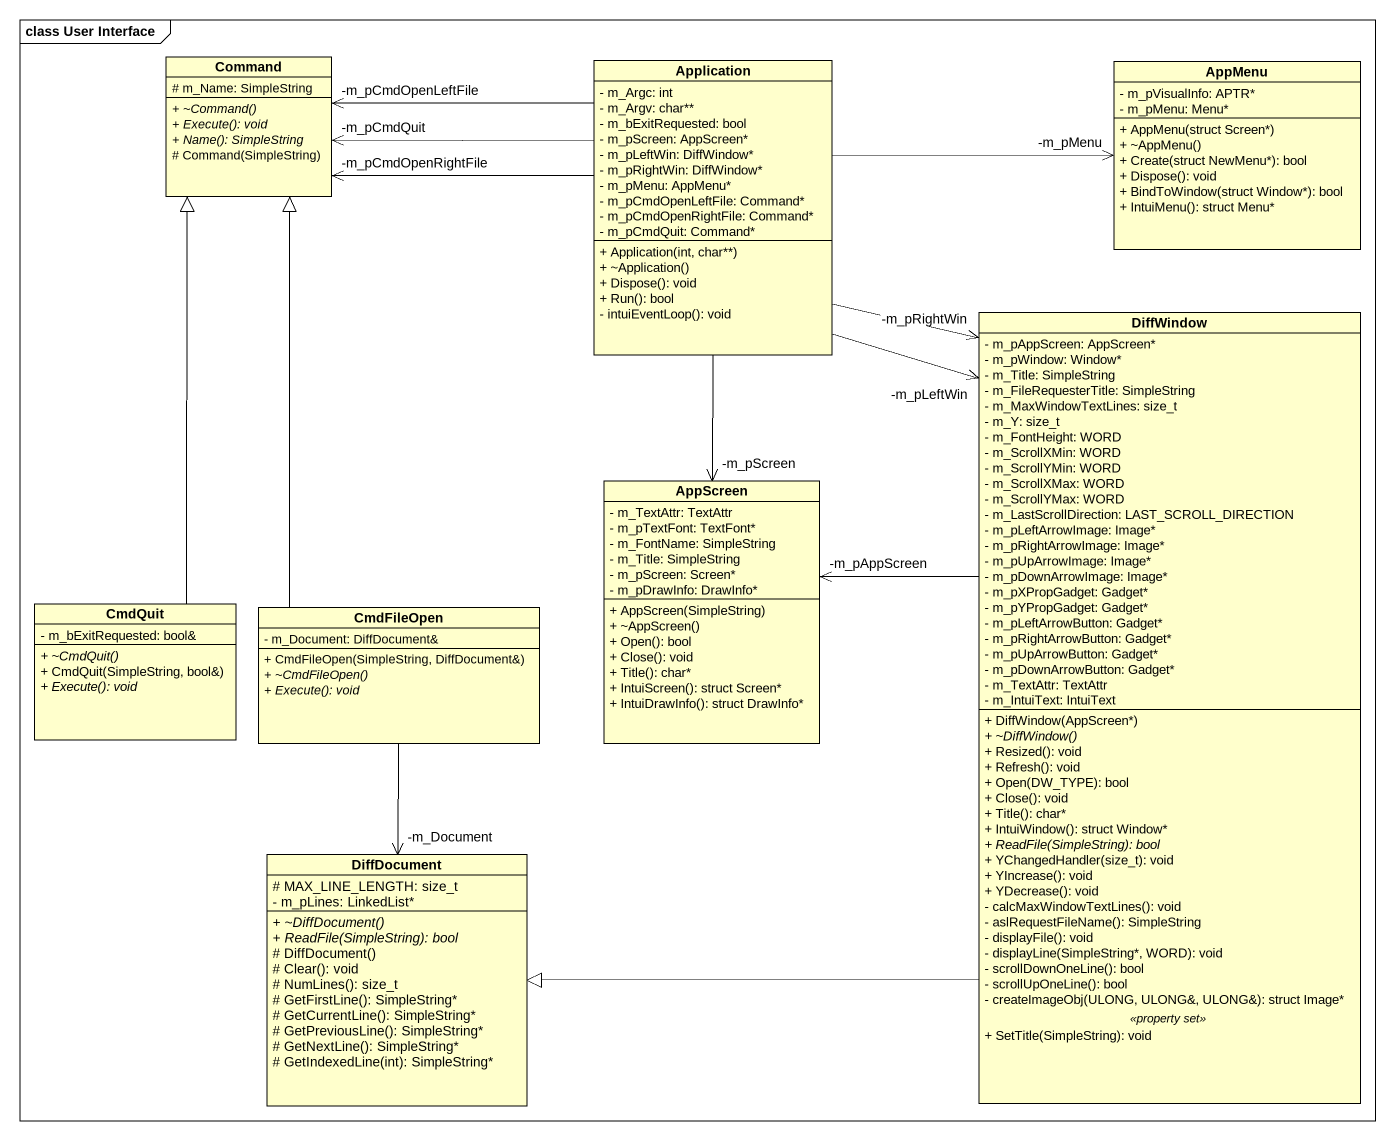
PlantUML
@startuml
mainframe class User Interface
hide circle
hide empty members
skinparam classAttributeIconSize 0
class Command {
  # m_Name: SimpleString
  {abstract} + ~Command()
  {abstract} + Execute(): void
  {abstract} + Name(): SimpleString
  # Command(SimpleString)
}
class Application {
  - m_Argc: int
  - m_Argv: char**
  - m_bExitRequested: bool
  - m_pScreen: AppScreen*
  - m_pLeftWin: DiffWindow*
  - m_pRightWin: DiffWindow*
  - m_pMenu: AppMenu*
  - m_pCmdOpenLeftFile: Command*
  - m_pCmdOpenRightFile: Command*
  - m_pCmdQuit: Command*
  + Application(int, char**)
  + ~Application()
  + Dispose(): void
  + Run(): bool
  - intuiEventLoop(): void
}
class AppMenu {
  - m_pVisualInfo: APTR*
  - m_pMenu: Menu*
  + AppMenu(struct Screen*)
  + ~AppMenu()
  + Create(struct NewMenu*): bool
  + Dispose(): void
  + BindToWindow(struct Window*): bool
  + IntuiMenu(): struct Menu*
}
class DiffWindow {
  - m_pAppScreen: AppScreen*
  - m_pWindow: Window*
  - m_Title: SimpleString
  - m_FileRequesterTitle: SimpleString
  - m_MaxWindowTextLines: size_t
  - m_Y: size_t
  - m_FontHeight: WORD
  - m_ScrollXMin: WORD
  - m_ScrollYMin: WORD
  - m_ScrollXMax: WORD
  - m_ScrollYMax: WORD
  - m_LastScrollDirection: LAST_SCROLL_DIRECTION
  - m_pLeftArrowImage: Image*
  - m_pRightArrowImage: Image*
  - m_pUpArrowImage: Image*
  - m_pDownArrowImage: Image*
  - m_pXPropGadget: Gadget*
  - m_pYPropGadget: Gadget*
  - m_pLeftArrowButton: Gadget*
  - m_pRightArrowButton: Gadget*
  - m_pUpArrowButton: Gadget*
  - m_pDownArrowButton: Gadget*
  - m_TextAttr: TextAttr
  - m_IntuiText: IntuiText
  --
  + DiffWindow(AppScreen*)
  {abstract} + ~DiffWindow()
  + Resized(): void
  + Refresh(): void
  + Open(DW_TYPE): bool
  + Close(): void
  + Title(): char*
  + IntuiWindow(): struct Window*
  {abstract} + ReadFile(SimpleString): bool
  + YChangedHandler(size_t): void
  + YIncrease(): void
  + YDecrease(): void
  - calcMaxWindowTextLines(): void
  - aslRequestFileName(): SimpleString
  - displayFile(): void
  - displayLine(SimpleString*, WORD): void
  - scrollDownOneLine(): bool
  - scrollUpOneLine(): bool
  - createImageObj(ULONG, ULONG&, ULONG&): struct Image*
  .. <<property set>> ..
  + SetTitle(SimpleString): void
}
class AppScreen {
  - m_TextAttr: TextAttr
  - m_pTextFont: TextFont*
  - m_FontName: SimpleString
  - m_Title: SimpleString
  - m_pScreen: Screen*
  - m_pDrawInfo: DrawInfo*
  + AppScreen(SimpleString)
  + ~AppScreen()
  + Open(): bool
  + Close(): void
  + Title(): char*
  + IntuiScreen(): struct Screen*
  + IntuiDrawInfo(): struct DrawInfo*
}
class CmdQuit {
  - m_bExitRequested: bool&
  {abstract} + ~CmdQuit()
  + CmdQuit(SimpleString, bool&)
  {abstract} + Execute(): void
}
class CmdFileOpen {
  - m_Document: DiffDocument&
  + CmdFileOpen(SimpleString, DiffDocument&)
  {abstract} + ~CmdFileOpen()
  {abstract} + Execute(): void
}
class DiffDocument {
  # MAX_LINE_LENGTH: size_t
  - m_pLines: LinkedList*
  {abstract} + ~DiffDocument()
  {abstract} + ReadFile(SimpleString): bool
  # DiffDocument()
  # Clear(): void
  # NumLines(): size_t
  # GetFirstLine(): SimpleString*
  # GetCurrentLine(): SimpleString*
  # GetPreviousLine(): SimpleString*
  # GetNextLine(): SimpleString*
  # GetIndexedLine(int): SimpleString*
}
Application -left-> "-m_pCmdOpenLeftFile" Command
Application -left-> "-m_pCmdOpenRightFile" Command
Application -left-> "-m_pCmdQuit" Command
Application -right-> "-m_pMenu" AppMenu
Application --> "-m_pLeftWin" DiffWindow
Application --> "-m_pRightWin" DiffWindow
Application --> "-m_pScreen" AppScreen
DiffWindow -left-> "-m_pAppScreen" AppScreen
DiffWindow -left-|> DiffDocument
CmdQuit -up-|> Command
CmdFileOpen -up-|> Command
CmdFileOpen --> "-m_Document" DiffDocument
@enduml
